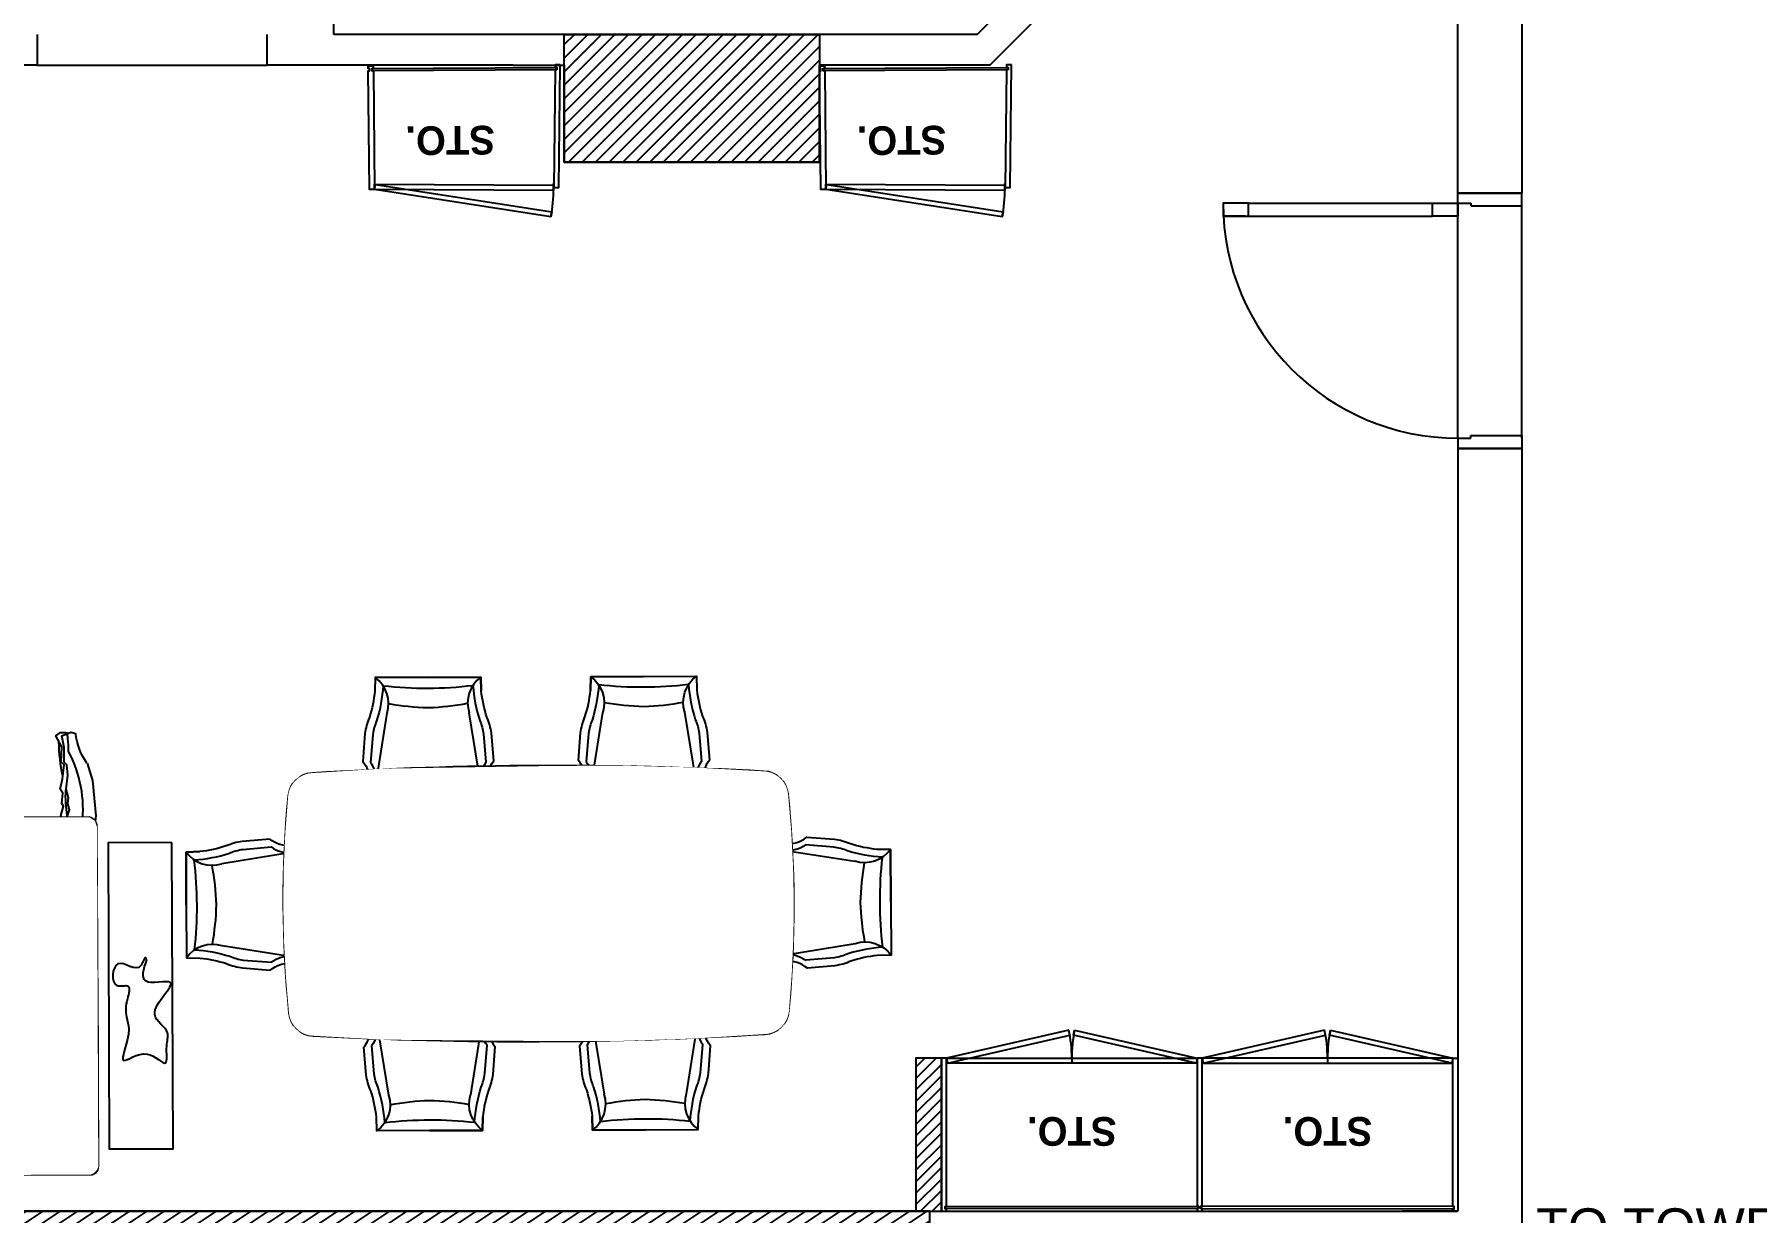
# Model space of a CAD drawing. Extents: x -678889171 to 586587, y -792238163 to 335485.
# Drawn here: x 72664 to 79411, y 45592 to 50207 of the extents above; entities that cross this region are included whole.
import ezdxf

# ---------------------------------------------------------------- set-up
doc = ezdxf.new("R2010")
doc.units = 0
doc.header["$MEASUREMENT"] = 0
doc.set_wipeout_variables(frame=1)
doc.linetypes.add('XR-A-col-910$0$ACAD_ISO10W100', pattern=[18, 12, -3, 0, -3])
doc.linetypes.add('XR-ATYP39$0$XR-A-TYP-3-5-9-10$0$XR-A-TYP-2-3-4-6-7-8-9-10$0$HIDDEN', pattern=[0.375, 0.25, -0.125])
doc.layers.get('0').update_dxf_attribs({"color": 8})
for name, color, linetype in [('4-TWXT-ELECTRICAL', 4, 'Continuous'), ('9TH-FURN$0$XR-A-10TH-FURN$0$I-FURN', 252, 'Continuous'), ('9TH-FURN$0$XR-A-10TH-FURN$0$I-SPCL', 252, 'Continuous'), ('9TH-FURN$0$XR-A-4TH-OLD DESIGN$0$I-FURN', 252, 'Continuous'), ('9TH-FURN$0$XR-A-4TH-OLD DESIGN$0$I-FURN-CHAR', 252, 'Continuous'), ('9TH-FURN$0$XR-A-4TH-OLD DESIGN$0$I-WIPEOUT', 252, 'Continuous'), ('9TH-FURN$0$XR-A-4TH-OLD DESIGN$0$XREF_1BR$0$I-FURN', 252, 'Continuous'), ('9TH-FURN$0$XR-A-TYP-3-5-9-10$0$I-EQPM', 252, 'Continuous'), ('9TH-FURN$0$XR-A-TYP-3-5-9-10$0$I-FURN', 252, 'Continuous'), ('9TH-FURN$0$XR-A-TYP-3-5-9-10$0$I-SPCL', 252, 'Continuous'), ('XR-A-9TH-FLOOR$0$A-WALL', 252, 'Continuous'), ('XR-A-col-910$0$A-COLS', 252, 'Continuous'), ('XR-A-col-910$0$A-COLS-PATT', 252, 'Continuous'), ('XR-A-col-910$0$A-WALL-CENT', 252, 'XR-A-col-910$0$ACAD_ISO10W100'), ('XR-ATYP39$0$A-WALL', 252, 'Continuous'), ('XR-ATYP39$0$XR-A-TYP-3-5-9-10$0$A-WALL', 252, 'Continuous'), ('XR-ATYP39$0$XR-A-TYP-3-5-9-10$0$A-WALL-PRHT', 252, 'Continuous'), ('XR-ATYP39$0$XR-A-TYP-3-5-9-10$0$XR-A-TYP-2-3-4-6-7-8-9-10$0$A-DOOR', 252, 'Continuous'), ('XR-ATYP39$0$XR-A-TYP-3-5-9-10$0$XR-A-TYP-2-3-4-6-7-8-9-10$0$A-FLOR-OVHD', 252, 'XR-ATYP39$0$XR-A-TYP-3-5-9-10$0$XR-A-TYP-2-3-4-6-7-8-9-10$0$HIDDEN'), ('XR-CORE -A$0$A-WALL', 252, 'Continuous')]:
    doc.layers.add(name, color=color, linetype=linetype)
doc.layers.add('XR-A-col-910$0$MOD-COL', color=252, linetype='Continuous', lineweight=50)
doc.styles.add('9TH-FURN$0$XR-A-10TH-FURN$0$XREF_1BR$0$KZT', font='')
doc.styles.add('9TH-FURN$0$XR-A-TYP-3-5-9-10$0$XREF_1BR$0$KZT', font='')
doc.styles.get("Standard").update_dxf_attribs({"font": 'arial.ttf'})
doc.styles.get('9TH-FURN$0$XR-A-10TH-FURN$0$XREF_1BR$0$KZT').set_extended_font_data('AvantGarde LT Medium', bold=True)
doc.styles.get('9TH-FURN$0$XR-A-TYP-3-5-9-10$0$XREF_1BR$0$KZT').set_extended_font_data('AvantGarde LT Medium', bold=True)

# ---------------------------------------------------------------- blocks, each defined once
blk = doc.blocks.new('9TH-FURN$0$XR-A-TYP-3-5-9-10$0$A$C3BC9006F')
at = {"layer": '9TH-FURN$0$XR-A-TYP-3-5-9-10$0$I-EQPM', "ltscale": 0.5}
for points in [[(265.3, 82.2), (220.6, 97.1), (128.4, 106.7), (93.2, 102.9, -0.05311), (22.2, 79.6, 0.189008), (4.9, 70.4), (0.5, 61.7), (7, 43.3), (36.8, 27.1), (59.6, 30.3), (80.7, 23.3), (106.2, 26.6), (143.1, 38.3), (159.8, 33.6), (174.7, 35.2), (197.3, 28.4), (234, 32.5), (260.6, 29.3), (267.6, 22.2), (305.5, 21.7), (336.4, 15.7), (346.2, 39.2), (342.9, 52), (342.9, 52)], [(0.5, 50.7), (25.4, 56.7), (85.6, 76.1), (107.3, 71.8, -0.150842), (295.3, 33.9, -0.013578), (328.7, 31.6, -0.095004), (346.2, 28.2, 1.953292)]]:
    blk.add_lwpolyline(points, format="xyb", dxfattribs=at)
blk.add_lwpolyline([(2.6, 51.2), (0, 46), (13.2, 28.5), (36.3, 25.7), (59.1, 20.2), (106.5, 22.9), (127.5, 15.3), (152.4, 22.6), (159.3, 17.9), (186.2, 20), (196.8, 12.6), (223.6, 18.4), (260.1, 22.9), (267.1, 14.6), (307.4, 15.6), (335.9, 0), (344.6, 12.2), (345.1, 25.6)], dxfattribs=at)
for centre, radius, start, end in [((359.2, 208.7), 157.5, 233.4452, 264.0884), ((178.9, 302.6), 275.1, 259.2426, 273.1826), ((344, 554.4), 547, 258.0588, 267.5176)]:
    blk.add_arc(centre, radius, start, end, dxfattribs=at)
blk = doc.blocks.new('9TH-FURN$0$XR-A-4TH-OLD DESIGN$0$A$C34E7157F')
blk.add_wipeout([(-205.8, 13.5), (-224.6, 21.6), (-231.7, 39.4), (-231.2, 49), (-230.3, 65.3), (-232.3, 99), (-235.2, 110.3), (-252.5, 144.7), (-256.7, 150.1), (-253.1, 193.4), (-249, 243.5), (-247.8, 258.5), (-240.5, 292.9), (-230.4, 320.9), (-224.4, 340.5), (-216.7, 372), (-213.3, 389.4), (-208.4, 424.4), (-208.1, 439.4), (-207.1, 478.2), (0, 478.2), (207.1, 478.2), (208.3, 428.7), (215.3, 379), (227.4, 330.2), (241.3, 290.3), (243.3, 282.6), (247.8, 258.5), (249.9, 232.8), (254, 182.7), (256.7, 150.1), (246.6, 135.8), (235.2, 110.3), (230.6, 88.5), (230.3, 65.3), (231.7, 38.3), (224.6, 21.6), (205.8, 13.5), (195.2, 12.1), (145.3, 6.7), (95.1, 2.9), (44.9, 0.6), (-5.3, 0), (-55.6, 1), (-105.8, 3.6), (-155.9, 7.7)]).dxf.layer = '9TH-FURN$0$XR-A-4TH-OLD DESIGN$0$I-WIPEOUT'
for p, q in [((-204.4, 65.8), (-160.8, 338.1)), ((204.4, 65.8), (160.8, 338.1))]:
    blk.add_line(p, q)
for points in [[(-205.8, 13.5, 0.032774), (0, 0, 0.032774), (205.8, 13.5, 0.428923), (231.7, 40.7), (230.3, 65.3, -0.1947), (256.7, 150.1), (247.8, 258.5, 0.07043), (230.4, 320.9, -0.052474), (208.4, 424.4), (207.1, 478.2), (0, 478.2), (-207.1, 478.2), (-208.4, 424.4, -0.052474), (-230.4, 320.9, 0.07043), (-247.8, 258.5), (-256.7, 150.1, -0.1947), (-230.3, 65.3), (-231.7, 40.7, 0.428923), (-205.8, 13.5)], [(-176, 446.1, -0.059865), (-201.9, 308.4, 0.068997), (-216.8, 255.6), (-225.9, 144.4)], [(176, 446.1, 0.059865), (201.9, 308.4, -0.068997), (216.8, 255.6), (225.9, 144.4)]]:
    blk.add_lwpolyline(points, format="xyb")
for points in [[(0, 478.2), (-207.1, 478.2), (-208.4, 424.4)], [(0, 478.2), (207.1, 478.2), (208.4, 424.4)], [(-216.8, 255.6), (-225.9, 144.4)], [(-216.8, 255.6), (-225.9, 144.4)], [(216.8, 255.6), (225.9, 144.4)], [(216.8, 255.6), (225.9, 144.4)]]:
    blk.add_lwpolyline(points)
for centre, radius, start, end in [((-280.6, 376.2), 125.7, 342.35551, 54.2263), ((280.6, 376.2), 125.7, 125.7737, 197.64449), ((0, 1956.5), 1520.6, 263.35439, 270), ((0, 1956.5), 1520.6, 270, 276.64561), ((28.9, 1366.4), 1007.1, 259.4855, 268.35665), ((-28.9, 1366.4), 1007.1, 271.64335, 280.5145), ((-312.4, 78.6), 108.7, 353.20309, 37.25472), ((312.4, 78.6), 108.7, 142.74528, 186.79691), ((-218.3, 117.4), 53.5, 257.08879, 285.03391), ((218.3, 117.4), 53.5, 254.96609, 282.91121)]:
    blk.add_arc(centre, radius, start, end)
blk = doc.blocks.new('9TH-FURN$0$XR-A-4TH-OLD DESIGN$0$A$C2F8B7E1C')
at = {"layer": '9TH-FURN$0$XR-A-4TH-OLD DESIGN$0$I-FURN-CHAR'}
blk.add_blockref('9TH-FURN$0$XR-A-4TH-OLD DESIGN$0$A$C34E7157F', (77.6, 409.7), dxfattribs=at)
at = {"layer": '9TH-FURN$0$XR-A-4TH-OLD DESIGN$0$I-FURN-CHAR', "xscale": -1}
blk.add_blockref('9TH-FURN$0$XR-A-4TH-OLD DESIGN$0$A$C34E7157F', (922.3, 409.7), dxfattribs=at)
for p, rotation in [((-409.3, 0), 90), ((77.6, -409.7), 180)]:
    blk.add_blockref('9TH-FURN$0$XR-A-4TH-OLD DESIGN$0$A$C34E7157F', p, dxfattribs=dict(at, rotation=rotation))
at = {"layer": '9TH-FURN$0$XR-A-4TH-OLD DESIGN$0$I-FURN-CHAR'}
for p, rotation in [((1394.6, 0), 270), ((922.3, -409.7), 180)]:
    blk.add_blockref('9TH-FURN$0$XR-A-4TH-OLD DESIGN$0$A$C34E7157F', p, dxfattribs=dict(at, rotation=rotation))
blk.add_lwpolyline([(-486.6, 424.5, 0.048911), (-486.6, -424.5, 0.371024), (-392.3, -514.6, 0.028686), (1377.5, -514.6, 0.371024), (1471.9, -424.5, 0.048911), (1471.9, 424.5, 0.371024), (1377.5, 514.6, 0.028686), (-392.3, 514.6, 0.371024)], format="xyb", close=True)
blk.add_wipeout([(-485.3, 433.3), (-483.3, 441.9), (-480.5, 450.4), (-477, 458.5), (-472.7, 466.3), (-467.8, 473.7), (-462.3, 480.7), (-456.1, 487.1), (-449.5, 492.9), (-442.3, 498.1), (-434.7, 502.7), (-426.7, 506.6), (-418.4, 509.7), (-409.8, 512.1), (-401.1, 513.8), (-392.3, 514.6), (-118.5, 530.9), (155.5, 539), (429.7, 539), (1103.8, 530.9), (1377.5, 514.6), (1386.4, 513.8), (1395.1, 512.1), (1403.7, 509.7), (1412, 506.6), (1420, 502.7), (1427.6, 498.1), (1434.7, 492.9), (1441.4, 487.1), (1447.6, 480.7), (1453.1, 473.7), (1458, 466.3), (1462.3, 458.5), (1465.8, 450.4), (1468.6, 441.9), (1470.6, 433.3), (1471.9, 424.5), (1483.4, 283.3), (1490.3, 141.7), (1492.6, 0), (1490.3, -141.7), (1483.4, -283.3), (1471.9, -424.5), (1470.6, -433.3), (1468.6, -441.9), (1465.8, -450.4), (1462.3, -458.5), (1458, -466.3), (1453.1, -473.7), (1447.6, -480.7), (1441.4, -487.1), (1434.7, -492.9), (1427.6, -498.1), (1420, -502.7), (1412, -506.6), (1403.7, -509.7), (1395.1, -512.1), (1386.4, -513.8), (1377.5, -514.6), (1103.8, -530.9), (429.7, -539), (155.5, -539), (-118.5, -530.9), (-392.3, -514.6), (-401.1, -513.8), (-409.8, -512.1), (-418.4, -509.7), (-426.7, -506.6), (-434.7, -502.7), (-442.3, -498.1), (-449.5, -492.9), (-456.1, -487.1), (-462.3, -480.7), (-467.8, -473.7), (-472.7, -466.3), (-477, -458.5), (-480.5, -450.4), (-483.3, -441.9), (-485.3, -433.3), (-486.6, -424.5), (-498.1, -283.3), (-505, -141.7), (-507.4, 0), (-505, 141.7), (-498.1, 283.3), (-486.6, 424.5)]).dxf.layer = '9TH-FURN$0$XR-A-4TH-OLD DESIGN$0$I-WIPEOUT'
blk = doc.blocks.new('9TH-FURN$0$XR-A-4TH-OLD DESIGN$0$A$C16A66081')
at = {"extrusion": (0, 0, -1)}
for centre, major_axis, start_param, end_param in [((517.4, 395.6), (-496.7, 127.3), -0.462558, 0.361238), ((79.1, 474.1), (-203.4, 52.1), 1.327861, 2.709583), ((417.5, 285.4), (-240.6, 61.7), 0.334506, 1.779516), ((398.7, 368.1), (-201.6, 51.7), 0.456541, 2.196199), ((-76.7, 601.4), (-605.3, 155.1), 2.981063, 3.174892), ((799.6, 225.8), (-496.7, 127.3), -0.462558, 0.361238), ((361.4, 304.3), (-203.4, 52.1), 1.327861, 2.216359), ((1015.8, 66.3), (-638.8, 163.7), 0.409021, 0.50535), ((361.4, 304.3), (-203.4, 52.1), 2.216359, 2.709583), ((699.7, 115.6), (-240.6, 61.7), 0.334506, 1.779516), ((681, 198.2), (-201.6, 51.7), 0.456541, 2.196199), ((205.5, 431.6), (-605.3, 155.1), 2.981063, 3.68868), ((450.6, 840.6), (-685, 175.5), 4.701825, 5.166873), ((1298.1, -103.5), (-638.8, 163.7), -0.072426, 0.50535), ((732.8, 670.8), (-685, 175.5), 4.549246, 5.166873)]:
    blk.add_ellipse(centre, major_axis=major_axis, ratio=0.95, start_param=start_param, end_param=end_param, dxfattribs=at)
blk = doc.blocks.new('9TH-FURN$0$XR-A-4TH-OLD DESIGN$0$fhjfgjfgjfgj')
blk.add_wipeout([(-197.8, -30), (-197.6, -1361.6), (-189.4, -1386.1), (-167.6, -1400), (621.2, -1400), (642.8, -1392.9), (652.1, -1372.1), (652.2, -770), (661, -791.2), (682.2, -800), (1272.2, -800), (1293.4, -791.2), (1302.2, -770), (1311, -791.2), (1332.2, -800), (2632.2, -800), (2653.4, -791.2), (2662.2, -770), (2662.2, -30), (2653.4, -8.8), (2632.2, 0), (-167.8, 0), (-189, -8.8)]).dxf.layer = '9TH-FURN$0$XR-A-4TH-OLD DESIGN$0$I-FURN-CHAR'
at = {"layer": '9TH-FURN$0$XR-A-4TH-OLD DESIGN$0$I-FURN-CHAR', "ltscale": 1000}
for p, q in [((2632.2, 0), (-167.8, 0)), ((-197.8, -770), (-197.8, -30)), ((2662.2, -770), (2662.2, -30)), ((32.2, -200), (179.3, -200)), ((682.2, -200), (2632.2, -200)), ((2012.2, -230), (2012.2, -770)), ((2012.2, -230), (2012.2, -770)), ((1302.2, -447.7), (1302.2, -770)), ((2662.2, -447.7), (2662.2, -770)), ((2.2, -647.2), (2.2, -770)), ((-27.8, -800), (-167.8, -800)), ((1332.2, -800), (2632.2, -800)), ((2012.2, -800), (2632.2, -800))]:
    blk.add_line(p, q, dxfattribs=at)
for points in [[(179.3, -200), (32.2, -200, 0.414214), (2.2, -230), (2.2, -252.2)], [(652.2, -447.7), (652.2, -770, 0.414214), (682.2, -800), (1272.2, -800, 0.414214), (1302.2, -770), (1302.2, -230, 0.414214), (1272.2, -200), (682.2, -200)], [(-197.8, -647.2), (-197.6, -1361.6, 0.354388), (-167.6, -1400), (621.2, -1400, 0.44453), (652.1, -1372.1), (652.2, -447.7)]]:
    blk.add_lwpolyline(points, format="xyb", dxfattribs=at)
for centre, radius, start, end in [((2632.2, -30), 30, 0, 90), ((-167.8, -30), 30, 90, 180), ((1338.7, -236.4), 37, 100.02669, 169.97331), ((1341.5, -239.6), 40.4, 101.5482, 166.28873), ((1972.9, -239.6), 40.4, 13.71127, 78.4518), ((1975.8, -236.4), 37, 10.02669, 79.97331), ((2048.7, -236.4), 37, 100.02669, 169.97331), ((2051.5, -239.6), 40.4, 101.5482, 166.28873), ((2632.2, -170), 30, 270, 0), ((-167.8, -770), 30, 180, 270), ((-27.8, -770), 30, 270, 0), ((1332.2, -770), 30, 180, 270), ((1982.2, -770), 30, 270, 360), ((2042.2, -770), 30, 180, 270), ((2632.2, -770), 30, 270, 0), ((2632.2, -770), 30, 270, 0)]:
    blk.add_arc(centre, radius, start, end, dxfattribs=at)
at = {"layer": '9TH-FURN$0$XR-A-4TH-OLD DESIGN$0$I-FURN-CHAR', "xscale": -1, "rotation": 350.3423417294642}
blk.add_blockref('9TH-FURN$0$XR-A-4TH-OLD DESIGN$0$A$C16A66081', (627.2, -759.3), dxfattribs=at)
blk.add_wipeout([(-197.8, -30), (-193.4, -19.4), (-178.4, -4.4), (-167.8, 0), (2632.2, 0), (2653.4, -8.8), (2662.2, -30), (2662.2, -30), (2662.2, -770), (2653.4, -791.2), (2642.8, -795.6), (2632.2, -800), (682.2, -800), (661, -791.2), (652.2, -770), (652.1, -1372.1), (642.8, -1392.9), (621.2, -1400), (-167.6, -1400), (-189.4, -1386.1), (-197.6, -1362.3)]).dxf.layer = '9TH-FURN$0$XR-A-4TH-OLD DESIGN$0$I-FURN-CHAR'
blk = doc.blocks.new('*U1533')
at = {"layer": 'XR-A-col-910$0$A-COLS-PATT'}
h = blk.add_hatch(dxfattribs=at)
h.set_pattern_fill('ANSI31', color=256, scale=300)
h.set_pattern_definition([(45, (-500, -200), (-26.516504, 26.516504), [])])
h.paths.add_polyline_path([(-16333.5, 85098.8), (-15333.5, 85098.8), (-15333.5, 84598.8), (-16333.5, 84598.8)])
at = {"layer": 'XR-A-col-910$0$A-COLS'}
blk.add_lwpolyline([(-16333.5, 85098.8), (-15333.5, 85098.8), (-15333.5, 84598.8), (-16333.5, 84598.8)], close=True, dxfattribs=at)
blk = doc.blocks.new('XR-A-col-910$0$core')
at = {"layer": 'XR-A-col-910$0$A-COLS-PATT'}
h = blk.add_hatch(dxfattribs=at)
h.set_pattern_fill('ANSI31', color=256, scale=300, angle=11.4764)
h.set_pattern_definition([(45, (-7e-12, -1e-12), (-26.516504, 26.516504), [])])
h.paths.add_polyline_path([(103374.7, 48333.1), (110388.4, 49757.1), (110298.9, 50198.1), (100892.6, 48288.4), (99650, 48288.4), (99650, 43803.5), (101922.3, 42187.6), (102096.2, 42432), (100050, 43887.2), (100050, 47838.4), (100937.8, 47838.4), (102904.9, 48237.7), (105109.8, 46669.7), (105312.7, 46955)])
at = {"layer": 'XR-A-col-910$0$A-COLS'}
for q in [(100892.6, 48288.4), (110388.4, 49757.1)]:
    blk.add_line((110298.9, 50198.1), q, dxfattribs=at)
blk = doc.blocks.new('XR-A-col-910')
at = {"layer": 'XR-A-col-910$0$A-WALL-CENT', "rotation": 348.5236005268783}
blk.add_blockref('XR-A-col-910$0$core', (-39109.7, 4826.1), dxfattribs=at)
at = {"layer": 'XR-A-col-910$0$MOD-COL'}
blk.add_blockref('*U1533', (93873.5, -48413.8), dxfattribs=at)
blk = doc.blocks.new('*U1487')
for p, q in [((0, 110), (0, -140)), ((50, 110), (0, 110)), ((50, -90), (50, 110)), ((950, -90), (950, 110)), ((950, 110), (1000, 110)), ((1000, 110), (1000, -140)), ((40, -140), (40, -90)), ((40, -90), (50, -90)), ((960, -90), (950, -90)), ((960, -140), (960, -90)), ((40, -140), (0, -140)), ((960, -140), (1000, -140)), ((40, -960), (40, -240)), ((90, -960), (90, -240))]:
    blk.add_line(p, q)
for points in [[(90, -240), (40, -240), (40, -140), (90, -140), (90, -227)], [(90, -960), (40, -960), (40, -1060), (90, -1060), (90, -973), (90, -1060)]]:
    blk.add_lwpolyline(points, close=True)
blk.add_arc((40, -140), 920, 270, 360)
at = {"layer": 'XR-ATYP39$0$XR-A-TYP-3-5-9-10$0$XR-A-TYP-2-3-4-6-7-8-9-10$0$A-FLOR-OVHD'}
for p, q in [((960, 110), (40, 110)), ((960, -140), (40, -140))]:
    blk.add_line(p, q, dxfattribs=at)
blk = doc.blocks.new('XR-ATYP39')
at = {"layer": 'XR-ATYP39$0$A-WALL'}
for p, q in [((75475.1, 36685), (75475.1, 36565)), ((76375.1, 36685), (76375.1, 36565)), ((75475.1, 36565), (75317.3, 36565)), ((81041.4, 32075), (80821.2, 32075))]:
    blk.add_line(p, q, dxfattribs=at)
at = {"layer": 'XR-ATYP39$0$XR-A-TYP-3-5-9-10$0$A-WALL'}
for p, q in [((81291.3, 43266.9), (81291.4, 36063.5)), ((79157.8, 36685), (79837.3, 37364.5)), ((79207.6, 36565), (79957.3, 37314.7)), ((76637.3, 36685), (76637.3, 36905)), ((79157.8, 36685), (76637.3, 36685)), ((77340, 36565), (76375.1, 36565)), ((79207.6, 36565), (78540.1, 36565)), ((81041.4, 36063.5), (81291.4, 36063.5)), ((81041.2, 35063.5), (81291.4, 35063.5)), ((81041.4, 35063.5), (81041.4, 32075)), ((81291.4, 35063.5), (81291.4, 32075))]:
    blk.add_line(p, q, dxfattribs=at)
blk.add_lwpolyline([(81041.4, 36063.5), (81041.4, 39297.4), (80991.4, 39297.4), (80991.4, 39417.4), (81041.4, 39417.4), (81041.4, 42400.8)], dxfattribs=at)
at = {"layer": 'XR-ATYP39$0$XR-A-TYP-3-5-9-10$0$A-WALL-PRHT', "ltscale": 0.05}
blk.add_line((75475.1, 36565), (76375.1, 36565), dxfattribs=at)
at = {"layer": 'XR-ATYP39$0$XR-A-TYP-3-5-9-10$0$XR-A-TYP-2-3-4-6-7-8-9-10$0$A-DOOR', "rotation": 269.9999920459803}
blk.add_blockref('*U1487', (81181.4, 36063.5, 0), dxfattribs=at)

msp = doc.modelspace()

# ---------------------------------------------------------------- hatches: boundary and pattern name
at = {"layer": '9TH-FURN$0$XR-A-TYP-3-5-9-10$0$I-FURN'}
h = msp.add_hatch(dxfattribs=at)
h.set_pattern_fill('ANSI31', color=256, scale=10, angle=179.99999)
h.set_pattern_definition([(225, (85631.87, 64207.703), (22.45064, -22.450643), [])])
h.paths.add_polyline_path([(76217.3, 46197.2), (76117.3, 46197.2), (76117.3, 45597.1), (76217.3, 45597.1)])

# ---------------------------------------------------------------- linework, layer by layer
at = {"layer": '9TH-FURN$0$XR-A-10TH-FURN$0$I-FURN'}
for p, q in [((74697.9, 49602.6), (74697.8, 49622.6)), ((74697.9, 49602.6), (74697.8, 49622.6)), ((76466.1, 49602.6), (76465.9, 49622.6)), ((76466.1, 49602.6), (76465.9, 49622.6))]:
    msp.add_line(p, q, dxfattribs=at)
for points in [[(73971.9, 50084.1), (73991.9, 50084.3), (73992, 50074.3), (73987, 50074.2), (73987.1, 50065.2), (73992.1, 50065.3), (73996.8, 49599.8), (73976.8, 49599.7), (73972.1, 50065), (73977.1, 50065), (73977, 50074), (73972, 50074)], [(73971.9, 50084.1), (73991.9, 50084.3), (73992, 50074.3), (73987, 50074.2), (73987.1, 50065.2), (73992.1, 50065.3), (73996.8, 49599.8), (73976.8, 49599.7), (73972.1, 50065), (73977.1, 50065), (73977, 50074), (73972, 50074)], [(74724, 50087.7), (74704, 50087.5), (74704.1, 50077.5), (74709.1, 50077.5), (74709.2, 50068.5), (74704.2, 50068.5), (74698.9, 49607.5), (74718.9, 49607.7)], [(74724, 50087.7), (74704, 50087.5), (74704.1, 50077.5), (74709.1, 50077.5), (74709.2, 50068.5), (74704.2, 50068.5), (74698.9, 49607.5), (74718.9, 49607.7)], [(75740.1, 50084.1), (75760.1, 50084.3), (75760.2, 50074.3), (75755.2, 50074.2), (75755.3, 50065.2), (75760.3, 50065.3), (75765, 49599.8), (75745, 49599.7), (75740.3, 50065), (75745.3, 50065), (75745.2, 50074), (75740.2, 50074)], [(75740.1, 50084.1), (75760.1, 50084.3), (75760.2, 50074.3), (75755.2, 50074.2), (75755.3, 50065.2), (75760.3, 50065.3), (75765, 49599.8), (75745, 49599.7), (75740.3, 50065), (75745.3, 50065), (75745.2, 50074), (75740.2, 50074)], [(76492.2, 50087.7), (76472.2, 50087.5), (76472.3, 50077.5), (76477.3, 50077.5), (76477.4, 50068.5), (76472.4, 50068.5), (76467.1, 49607.5), (76487.1, 49607.7)], [(76492.2, 50087.7), (76472.2, 50087.5), (76472.3, 50077.5), (76477.3, 50077.5), (76477.4, 50068.5), (76472.4, 50068.5), (76467.1, 49607.5), (76487.1, 49607.7)]]:
    msp.add_lwpolyline(points, close=True, dxfattribs=at)
at = {"layer": '9TH-FURN$0$XR-A-10TH-FURN$0$I-FURN', "elevation": 0}
for points in [[(74710.7, 50068.5), (73986.7, 50065.2), (73986.5, 50074.2), (74710.4, 50077.5)], [(74710.7, 50068.5), (73986.7, 50065.2), (73986.5, 50074.2), (74710.4, 50077.5)], [(76478.8, 50068.5), (75754.9, 50065.2), (75754.7, 50074.2), (76478.6, 50077.5)], [(76478.8, 50068.5), (75754.9, 50065.2), (75754.7, 50074.2), (76478.6, 50077.5)], [(74698, 49596.4), (73996.8, 49600.3), (73996.6, 49620.3), (74697.8, 49616.4)], [(74698, 49596.4), (73996.8, 49600.3), (73996.6, 49620.3), (74697.8, 49616.4)], [(74687.7, 49492.7), (73996.8, 49600.1), (74000.7, 49619.5), (74691.5, 49512.1)], [(74687.7, 49492.7), (73996.8, 49600.1), (74000.7, 49619.5), (74691.5, 49512.1)], [(76466.2, 49596.4), (75765, 49600.3), (75764.8, 49620.3), (76466, 49616.4)], [(76466.2, 49596.4), (75765, 49600.3), (75764.8, 49620.3), (76466, 49616.4)], [(76455.9, 49492.7), (75765, 49600.1), (75768.9, 49619.5), (76459.7, 49512.1)], [(76455.9, 49492.7), (75765, 49600.1), (75768.9, 49619.5), (76459.7, 49512.1)]]:
    msp.add_lwpolyline(points, close=True, dxfattribs=at)
at = {"layer": '9TH-FURN$0$XR-A-10TH-FURN$0$I-FURN'}
for centre in [(74159.9, 49597.6), (74159.9, 49597.6), (75928.1, 49597.6), (75928.1, 49597.6)]:
    msp.add_arc(centre, 538.1, 348.76308, 0.53718, dxfattribs=at)
at = {"layer": '9TH-FURN$0$XR-A-4TH-OLD DESIGN$0$XREF_1BR$0$I-FURN', "extrusion": (1.14521e-09, -1.34087e-09, 1), "elevation": 0}
msp.add_lwpolyline([(73203.3, 47041.9), (72953.3, 47040.9), (72957.8, 45840.9), (73207.8, 45841.9)], close=True, dxfattribs=at)
at = {"layer": '9TH-FURN$0$XR-A-4TH-OLD DESIGN$0$XREF_1BR$0$I-FURN'}
msp.add_spline([(73104.5, 46581.7, 0), (73099.7, 46499, 0), (73196.8, 46493.4, 0), (73136.1, 46367.6, 0), (73185.5, 46296.1, 0), (73182.5, 46243.7, 0), (73178.8, 46178.4, 0), (73105.7, 46212.8, 0), (73014.8, 46187.9, 0), (73033.7, 46309.7, 0), (73024.6, 46358.1, 0), (73028.7, 46429.6, 0), (73031.5, 46478.9, 0), (72986.9, 46481.5, 0), (72991.8, 46565.8, 0), (73082.5, 46560.6, 0), (73100.5, 46590, 0), (73104.5, 46581.7, 0)], degree=3, dxfattribs=at)
at = {"layer": '9TH-FURN$0$XR-A-TYP-3-5-9-10$0$I-FURN'}
for p, q in [((76728.2, 46197), (76728.2, 46177)), ((77730, 46197), (77730, 46177))]:
    msp.add_line(p, q, dxfattribs=at)
at = {"layer": '9TH-FURN$0$XR-A-TYP-3-5-9-10$0$I-FURN', "elevation": 0}
for points in [[(76716.9, 46306.8), (76237.3, 46197), (76241.3, 46177.6), (76720.9, 46287.4)], [(76739.4, 46306.8), (77219.1, 46197), (77215, 46177.6), (76735.4, 46287.4)], [(77718.8, 46306.8), (77239.1, 46197), (77243.2, 46177.6), (77722.8, 46287.4)], [(77741.3, 46306.8), (78220.9, 46197), (78216.9, 46177.6), (77737.3, 46287.4)], [(76237.3, 46197.2), (77219.1, 46196.8), (77219.1, 46176.8), (76237.3, 46177.2)], [(78221, 46197.2), (77239.1, 46196.8), (77239.1, 46176.8), (78221, 46177.2)], [(76232.3, 45616.1), (77224.1, 45616.3), (77224.1, 45607.3), (76232.3, 45607.1)], [(78225.9, 45616.1), (77234.1, 45616.3), (77234.1, 45607.3), (78225.9, 45607.1)]]:
    msp.add_lwpolyline(points, close=True, dxfattribs=at)
at = {"layer": '9TH-FURN$0$XR-A-TYP-3-5-9-10$0$I-FURN'}
for points in [[(76217.3, 46197.2), (76117.3, 46197.2), (76117.3, 45597.1), (76217.3, 45597.1)], [(76217.3, 45597.1), (76237.3, 45597.1), (76237.3, 45607.1), (76232.3, 45607.1), (76232.3, 45616.1), (76237.3, 45616.1), (76237.3, 46197.2), (76217.3, 46197.2)], [(77219.1, 45597.2), (77239.1, 45597.2), (77239.1, 45607.2), (77234.1, 45607.2), (77234.1, 45616.2), (77239.1, 45616.2), (77239.1, 46197.3), (77219.1, 46197.3), (77219.1, 45616.3), (77224.1, 45616.3), (77224.1, 45607.3), (77219.1, 45607.3)], [(78241, 45597.1), (78221, 45597.1), (78220.9, 45607.1), (78225.9, 45607.1), (78225.9, 45616.1), (78220.9, 45616.1), (78221, 46197.2), (78241, 46197.2)]]:
    msp.add_lwpolyline(points, close=True, dxfattribs=at)
for centre, start, end in [((76190.1, 46197.2), 359.9806, 11.7547), ((77266.3, 46197.2), 168.24529, 180.01938), ((77191.9, 46197.2), 359.9806, 11.7547), ((78268.1, 46197.2), 168.24529, 180.01938)]:
    msp.add_arc(centre, 538.1, start, end, dxfattribs=at)
at = {"layer": 'XR-CORE -A$0$A-WALL'}
for p, q in [((66573, 45597.1), (78239.6, 45597.1)), ((76171.2, 45597.1), (67489.6, 45597.1)), ((78491, 45597.1), (78491, 45347.1))]:
    msp.add_line(p, q, dxfattribs=at)
msp.add_lwpolyline([(76171.2, 45597.1), (66587.4, 45597.1)], dxfattribs=at)

# ---------------------------------------------------------------- block references
at = {"xscale": -1.5, "yscale": 1.5, "zscale": 1.5, "rotation": 269.2917783405363}
msp.add_blockref('9TH-FURN$0$XR-A-TYP-3-5-9-10$0$A$C3BC9006F', (72742.2, 46955.5, 0), dxfattribs=at)
at = {"layer": '9TH-FURN$0$XR-A-4TH-OLD DESIGN$0$I-FURN', "extrusion": (1.14521e-09, -1.34087e-09, 1), "rotation": 180.2186530254469}
msp.add_blockref('9TH-FURN$0$XR-A-4TH-OLD DESIGN$0$A$C2F8B7E1C', (75131.9, 46804.2, 0), dxfattribs=at)

# ---------------------------------------------------------------- texts
at = {"layer": '4-TWXT-ELECTRICAL', "color": 1, "insert": (78546.8, 45608.4), "char_height": 146.47, "attachment_point": 1}
msp.add_mtext_dynamic_manual_height_columns('TO TOWER H', width=1479.426, gutter_width=732.3, heights=[0], dxfattribs=at)
at = {"layer": '9TH-FURN$0$XR-A-10TH-FURN$0$I-SPCL', "char_height": 112.5, "attachment_point": 5, "rotation": 180.51779, "style": '9TH-FURN$0$XR-A-10TH-FURN$0$XREF_1BR$0$KZT'}
for insert in [(74292.8, 49792.7), (74292.8, 49792.7), (76061, 49792.7), (76061, 49792.7)]:
    msp.add_mtext_dynamic_manual_height_columns('STO.', width=296.514, gutter_width=905.9, heights=[0], dxfattribs=dict(at, insert=insert))
at = {"layer": '9TH-FURN$0$XR-A-TYP-3-5-9-10$0$I-SPCL', "char_height": 112.5, "attachment_point": 5, "rotation": 179.99999, "style": '9TH-FURN$0$XR-A-TYP-3-5-9-10$0$XREF_1BR$0$KZT'}
for insert in [(76728.2, 45910.5), (77730, 45910.5)]:
    msp.add_mtext_dynamic_manual_height_columns('STO.', width=296.514, gutter_width=905.9, heights=[0], dxfattribs=dict(at, insert=insert))

# ---------------------------------------------------------------- next in the draw order: block references
at = {"layer": '9TH-FURN$0$XR-A-4TH-OLD DESIGN$0$I-FURN-CHAR', "extrusion": (1.14521e-09, -1.34087e-09, 1), "rotation": 180.2186530254469}
msp.add_blockref('9TH-FURN$0$XR-A-4TH-OLD DESIGN$0$fhjfgjfgjfgj', (72716.9, 45739.9, 0), dxfattribs=at)

# ---------------------------------------------------------------- next in the draw order: block references
at = {"layer": 'XR-A-9TH-FLOOR$0$A-WALL'}
msp.add_blockref('XR-A-col-910', (-2800.4, 13522.1), dxfattribs=at)

# ---------------------------------------------------------------- next in the draw order: block references
msp.add_blockref('XR-ATYP39', (-2800.4, 13522.1), dxfattribs=at)

# ---------------------------------------------------------------- next in the draw order: linework, layer by layer
msp.add_lwpolyline([(74539.6, 50087.1), (74739.6, 50087.1), (74739.6, 49707.1), (75739.6, 49707.1), (75739.7, 50087.1)], dxfattribs=at)

doc.saveas('drawing.dxf')
